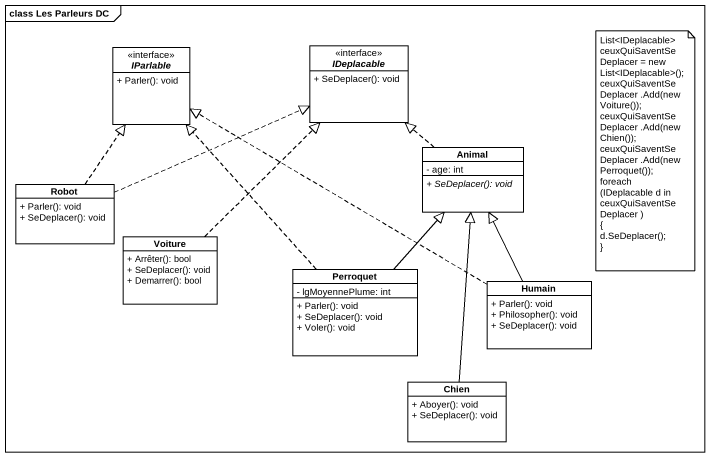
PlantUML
@startuml
mainframe class Les Parleurs DC
hide circle
hide empty members
skinparam classAttributeIconSize 0
interface IParlable <<interface>> {
  + Parler(): void
}
interface IDeplacable <<interface>> {
  + SeDeplacer(): void
}
class Animal {
  - age: int
  {abstract} + SeDeplacer(): void
}
class Robot {
  + Parler(): void
  + SeDeplacer(): void
}
class Voiture {
  + Arrêter(): bool
  + SeDeplacer(): void
  + Demarrer(): bool
}
class Perroquet {
  - lgMoyennePlume: int
  + Parler(): void
  + SeDeplacer(): void
  + Voler(): void
}
class Humain {
  + Parler(): void
  + Philosopher(): void
  + SeDeplacer(): void
}
class Chien {
  + Aboyer(): void
  + SeDeplacer(): void
}
Animal .up.|> IDeplacable
Robot .up.|> IParlable
Robot .right.|> IDeplacable
Voiture .up.|> IDeplacable
Perroquet .up.|> IParlable
Perroquet -up-|> Animal
Humain .left.|> IParlable
Humain -up-|> Animal
Chien -up-|> Animal
note as N1
  List<IDeplacable> ceuxQuiSaventSeDeplacer = new List<IDeplacable>();
  ceuxQuiSaventSeDeplacer .Add(new Voiture());
  ceuxQuiSaventSeDeplacer .Add(new Chien());
  ceuxQuiSaventSeDeplacer .Add(new Perroquet());
  foreach (IDeplacable d in ceuxQuiSaventSeDeplacer )
  {
  d.SeDeplacer();
  ~}
end note
@enduml
